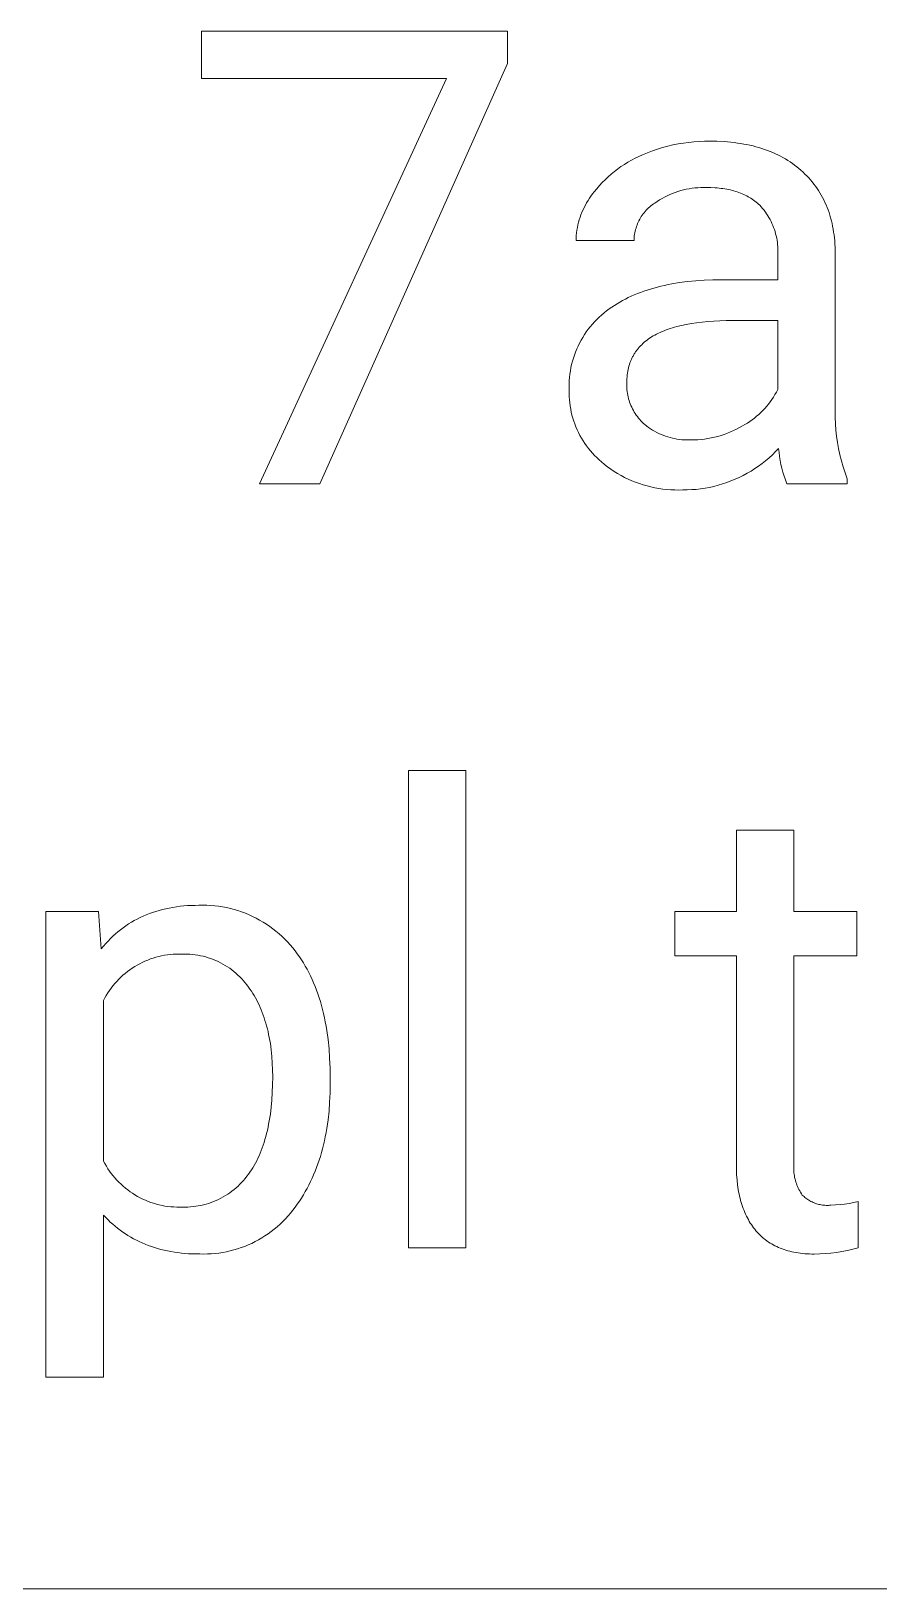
# Model space of a CAD drawing. Header units: millimetres. Extents: x -2163 to 4354, y -841 to 3711.
# Drawn here: x 2715.5 to 2831, y -477 to -264.6 of the extents above; entities that cross this region are included whole.
import ezdxf

# ---------------------------------------------------------------- set-up
doc = ezdxf.new("R2010")
doc.units = ezdxf.units.MM
doc.header["$MEASUREMENT"] = 0
doc.layers.add('Domyślny', color=7, linetype='Continuous', true_color=0x000000)

msp = doc.modelspace()

# ---------------------------------------------------------------- linework, layer by layer
at = {"layer": 'Domyślny', "color": 18, "lineweight": 15, "true_color": 0x000000}
for p, q in [((2738.69, -271.07), (2738.69, -264.63)), ((2738.69, -264.63), (2780.4, -264.63)), ((2780.4, -264.63), (2780.4, -269.03)), ((2780.4, -269.03), (2754.84, -326.34)), ((2772.09, -271.07), (2738.69, -271.07)), ((2746.61, -326.34), (2772.09, -271.07)), ((2801.51, -280.51), (2802.21, -280.32)), ((2802.21, -280.32), (2802.91, -280.15)), ((2802.91, -280.15), (2803.62, -280.01)), ((2803.62, -280.01), (2804.34, -279.89)), ((2804.34, -279.89), (2805.05, -279.79)), ((2805.05, -279.79), (2805.77, -279.71)), ((2805.77, -279.71), (2806.5, -279.66)), ((2806.5, -279.66), (2807.22, -279.63)), ((2807.22, -279.63), (2807.94, -279.63)), ((2807.94, -279.63), (2808.92, -279.64)), ((2808.92, -279.64), (2809.88, -279.69)), ((2809.88, -279.69), (2810.34, -279.73)), ((2810.34, -279.73), (2810.8, -279.77)), ((2810.8, -279.77), (2811.25, -279.82)), ((2811.25, -279.82), (2811.7, -279.88)), ((2811.7, -279.88), (2812.14, -279.94)), ((2812.14, -279.94), (2812.57, -280.02)), ((2812.57, -280.02), (2813, -280.1)), ((2813, -280.1), (2813.41, -280.19)), ((2813.41, -280.19), (2813.83, -280.28)), ((2813.83, -280.28), (2814.23, -280.39)), ((2796.79, -282.5), (2797.27, -282.22)), ((2797.27, -282.22), (2797.77, -281.96)), ((2797.77, -281.96), (2798.27, -281.72)), ((2798.27, -281.72), (2798.79, -281.49)), ((2798.79, -281.49), (2799.46, -281.22)), ((2799.46, -281.22), (2800.13, -280.96)), ((2800.13, -280.96), (2800.82, -280.72)), ((2800.82, -280.72), (2801.51, -280.51)), ((2814.23, -280.39), (2814.63, -280.5)), ((2814.63, -280.5), (2815.02, -280.62)), ((2815.02, -280.62), (2815.41, -280.75)), ((2815.41, -280.75), (2815.78, -280.89)), ((2815.78, -280.89), (2816.15, -281.03)), ((2816.15, -281.03), (2816.52, -281.18)), ((2816.52, -281.18), (2816.88, -281.34)), ((2816.88, -281.34), (2817.23, -281.51)), ((2817.23, -281.51), (2817.57, -281.68)), ((2817.57, -281.68), (2817.91, -281.86)), ((2817.91, -281.86), (2818.24, -282.05)), ((2818.24, -282.05), (2818.56, -282.25)), ((2818.56, -282.25), (2818.88, -282.46)), ((2818.88, -282.46), (2819.19, -282.67)), ((2793.68, -284.88), (2794.09, -284.49)), ((2794.09, -284.49), (2794.51, -284.12)), ((2794.51, -284.12), (2794.94, -283.77)), ((2794.94, -283.77), (2795.39, -283.43)), ((2795.39, -283.43), (2795.84, -283.1)), ((2795.84, -283.1), (2796.31, -282.79)), ((2796.31, -282.79), (2796.79, -282.5)), ((2819.19, -282.67), (2819.49, -282.89)), ((2819.49, -282.89), (2819.79, -283.12)), ((2819.79, -283.12), (2820.07, -283.36)), ((2820.07, -283.36), (2820.36, -283.6)), ((2820.36, -283.6), (2820.64, -283.85)), ((2820.64, -283.85), (2820.9, -284.11)), ((2820.9, -284.11), (2821.17, -284.37)), ((2821.17, -284.37), (2821.42, -284.64)), ((2791.96, -286.83), (2792.19, -286.55)), ((2792.19, -286.55), (2792.54, -286.11)), ((2792.54, -286.11), (2792.91, -285.69)), ((2792.91, -285.69), (2793.29, -285.28)), ((2793.29, -285.28), (2793.68, -284.88)), ((2803.23, -286.61), (2802.86, -286.75)), ((2803.6, -286.49), (2803.23, -286.61)), ((2803.98, -286.37), (2803.6, -286.49)), ((2804.36, -286.27), (2803.98, -286.37)), ((2804.74, -286.18), (2804.36, -286.27)), ((2805.13, -286.11), (2804.74, -286.18)), ((2805.52, -286.05), (2805.13, -286.11)), ((2805.91, -286), (2805.52, -286.05)), ((2806.31, -285.97), (2805.91, -286)), ((2806.7, -285.94), (2806.31, -285.97)), ((2807.09, -285.94), (2806.7, -285.94)), ((2807.49, -285.94), (2807.09, -285.94)), ((2808.08, -285.95), (2807.49, -285.94)), ((2808.65, -285.98), (2808.08, -285.95)), ((2808.93, -286), (2808.65, -285.98)), ((2809.2, -286.03), (2808.93, -286)), ((2809.47, -286.06), (2809.2, -286.03)), ((2809.73, -286.09), (2809.47, -286.06)), ((2810, -286.13), (2809.73, -286.09)), ((2810.25, -286.18), (2810, -286.13)), ((2810.5, -286.23), (2810.25, -286.18)), ((2810.75, -286.28), (2810.5, -286.23)), ((2810.99, -286.34), (2810.75, -286.28)), ((2811.23, -286.41), (2810.99, -286.34)), ((2811.46, -286.47), (2811.23, -286.41)), ((2811.69, -286.55), (2811.46, -286.47)), ((2811.91, -286.63), (2811.69, -286.55)), ((2812.13, -286.71), (2811.91, -286.63)), ((2821.42, -284.64), (2821.66, -284.91)), ((2821.66, -284.91), (2821.9, -285.19)), ((2821.9, -285.19), (2822.12, -285.48)), ((2822.12, -285.48), (2822.34, -285.77)), ((2822.34, -285.77), (2822.55, -286.07)), ((2822.55, -286.07), (2822.75, -286.37)), ((2822.75, -286.37), (2822.95, -286.68)), ((2822.95, -286.68), (2823.13, -287)), ((2790.67, -288.99), (2790.82, -288.67)), ((2790.82, -288.67), (2790.99, -288.35)), ((2790.99, -288.35), (2791.16, -288.03)), ((2791.16, -288.03), (2791.35, -287.72)), ((2791.35, -287.72), (2791.54, -287.42)), ((2791.54, -287.42), (2791.75, -287.12)), ((2791.75, -287.12), (2791.96, -286.83)), ((2799.58, -288.74), (2799.43, -288.89)), ((2799.75, -288.6), (2799.58, -288.74)), ((2799.91, -288.46), (2799.75, -288.6)), ((2800.08, -288.32), (2799.91, -288.46)), ((2800.26, -288.19), (2800.08, -288.32)), ((2800.44, -288.07), (2800.26, -288.19)), ((2800.76, -287.85), (2800.44, -288.07)), ((2801.09, -287.64), (2800.76, -287.85)), ((2801.43, -287.43), (2801.09, -287.64)), ((2801.78, -287.25), (2801.43, -287.43)), ((2802.13, -287.07), (2801.78, -287.25)), ((2802.49, -286.91), (2802.13, -287.07)), ((2802.86, -286.75), (2802.49, -286.91)), ((2812.35, -286.8), (2812.13, -286.71)), ((2812.56, -286.89), (2812.35, -286.8)), ((2812.77, -286.99), (2812.56, -286.89)), ((2812.97, -287.09), (2812.77, -286.99)), ((2813.16, -287.2), (2812.97, -287.09)), ((2813.36, -287.31), (2813.16, -287.2)), ((2813.54, -287.42), (2813.36, -287.31)), ((2813.73, -287.55), (2813.54, -287.42)), ((2813.91, -287.67), (2813.73, -287.55)), ((2814.08, -287.8), (2813.91, -287.67)), ((2814.25, -287.94), (2814.08, -287.8)), ((2814.42, -288.08), (2814.25, -287.94)), ((2814.58, -288.22), (2814.42, -288.08)), ((2814.74, -288.37), (2814.58, -288.22)), ((2814.94, -288.59), (2814.74, -288.37)), ((2815.14, -288.82), (2814.94, -288.59)), ((2815.33, -289.05), (2815.14, -288.82)), ((2823.13, -287), (2823.31, -287.32)), ((2823.31, -287.32), (2823.47, -287.65)), ((2823.47, -287.65), (2823.63, -287.98)), ((2823.63, -287.98), (2823.78, -288.32)), ((2823.78, -288.32), (2823.92, -288.66)), ((2823.92, -288.66), (2824.05, -289.01)), ((2789.98, -291.05), (2790.07, -290.69)), ((2790.07, -290.69), (2790.16, -290.35)), ((2790.16, -290.35), (2790.27, -290)), ((2790.27, -290), (2790.39, -289.66)), ((2790.39, -289.66), (2790.52, -289.33)), ((2790.52, -289.33), (2790.67, -288.99)), ((2798.11, -290.87), (2798.03, -291.07)), ((2798.19, -290.67), (2798.11, -290.87)), ((2798.29, -290.47), (2798.19, -290.67)), ((2798.39, -290.28), (2798.29, -290.47)), ((2798.5, -290.09), (2798.39, -290.28)), ((2798.61, -289.91), (2798.5, -290.09)), ((2798.73, -289.73), (2798.61, -289.91)), ((2798.86, -289.55), (2798.73, -289.73)), ((2798.99, -289.38), (2798.86, -289.55)), ((2799.13, -289.21), (2798.99, -289.38)), ((2799.28, -289.05), (2799.13, -289.21)), ((2799.43, -288.89), (2799.28, -289.05)), ((2815.51, -289.29), (2815.33, -289.05)), ((2815.68, -289.54), (2815.51, -289.29)), ((2815.84, -289.79), (2815.68, -289.54)), ((2816, -290.04), (2815.84, -289.79)), ((2816.15, -290.3), (2816, -290.04)), ((2816.28, -290.57), (2816.15, -290.3)), ((2816.41, -290.84), (2816.28, -290.57)), ((2816.53, -291.12), (2816.41, -290.84)), ((2824.05, -289.01), (2824.18, -289.37)), ((2824.18, -289.37), (2824.29, -289.73)), ((2824.29, -289.73), (2824.4, -290.1)), ((2824.4, -290.1), (2824.5, -290.47)), ((2824.5, -290.47), (2824.59, -290.85)), ((2824.59, -290.85), (2824.67, -291.23)), ((2789.72, -293.19), (2789.73, -292.83)), ((2789.73, -292.83), (2789.76, -292.47)), ((2789.76, -292.47), (2789.79, -292.11)), ((2789.79, -292.11), (2789.84, -291.75)), ((2789.84, -291.75), (2789.91, -291.4)), ((2789.91, -291.4), (2789.98, -291.05)), ((2797.64, -292.76), (2797.62, -292.97)), ((2797.62, -292.97), (2797.62, -293.19)), ((2797.66, -292.54), (2797.64, -292.76)), ((2797.69, -292.33), (2797.66, -292.54)), ((2797.73, -292.11), (2797.69, -292.33)), ((2797.77, -291.9), (2797.73, -292.11)), ((2797.83, -291.69), (2797.77, -291.9)), ((2797.89, -291.48), (2797.83, -291.69)), ((2797.95, -291.27), (2797.89, -291.48)), ((2798.03, -291.07), (2797.95, -291.27)), ((2816.64, -291.4), (2816.53, -291.12)), ((2816.74, -291.68), (2816.64, -291.4)), ((2816.83, -291.96), (2816.74, -291.68)), ((2816.91, -292.25), (2816.83, -291.96)), ((2816.99, -292.54), (2816.91, -292.25)), ((2817.05, -292.84), (2816.99, -292.54)), ((2817.1, -293.13), (2817.05, -292.84)), ((2824.67, -291.23), (2824.74, -291.62)), ((2824.74, -291.62), (2824.81, -292.02)), ((2824.81, -292.02), (2824.87, -292.42)), ((2824.87, -292.42), (2824.91, -292.83)), ((2824.91, -292.83), (2824.95, -293.24)), ((2797.62, -293.19), (2789.72, -293.19)), ((2817.14, -293.43), (2817.1, -293.13)), ((2817.17, -293.73), (2817.14, -293.43)), ((2817.19, -294.03), (2817.17, -293.73)), ((2817.2, -294.33), (2817.19, -294.03)), ((2817.19, -294.93), (2817.2, -294.63)), ((2817.19, -298.53), (2817.19, -294.93)), ((2817.2, -294.63), (2817.2, -294.33)), ((2824.95, -293.24), (2824.98, -293.66)), ((2824.98, -293.66), (2825.01, -294.08)), ((2825.01, -294.08), (2825.02, -294.51)), ((2825.02, -294.51), (2825.02, -315.61)), ((2800.8, -299.52), (2801.29, -299.4)), ((2801.29, -299.4), (2801.78, -299.29)), ((2801.78, -299.29), (2802.28, -299.18)), ((2802.28, -299.18), (2802.79, -299.09)), ((2802.79, -299.09), (2803.83, -298.92)), ((2803.83, -298.92), (2804.9, -298.78)), ((2804.9, -298.78), (2806.02, -298.67)), ((2806.02, -298.67), (2807.16, -298.59)), ((2807.16, -298.59), (2808.34, -298.54)), ((2808.34, -298.54), (2809.55, -298.53)), ((2809.55, -298.53), (2817.19, -298.53)), ((2795.31, -301.79), (2795.68, -301.57)), ((2795.68, -301.57), (2796.06, -301.36)), ((2796.06, -301.36), (2796.45, -301.15)), ((2796.45, -301.15), (2796.84, -300.95)), ((2796.84, -300.95), (2797.25, -300.76)), ((2797.25, -300.76), (2797.66, -300.58)), ((2797.66, -300.58), (2798.09, -300.41)), ((2798.09, -300.41), (2798.52, -300.24)), ((2798.52, -300.24), (2798.96, -300.08)), ((2798.96, -300.08), (2799.41, -299.93)), ((2799.41, -299.93), (2799.86, -299.79)), ((2799.86, -299.79), (2800.33, -299.65)), ((2800.33, -299.65), (2800.8, -299.52)), ((2792.55, -303.93), (2792.87, -303.62)), ((2792.87, -303.62), (2793.2, -303.33)), ((2793.2, -303.33), (2793.54, -303.04)), ((2793.54, -303.04), (2793.89, -302.76)), ((2793.89, -302.76), (2794.25, -302.5)), ((2794.25, -302.5), (2794.6, -302.26)), ((2794.6, -302.26), (2794.95, -302.02)), ((2794.95, -302.02), (2795.31, -301.79)), ((2790.87, -306), (2791.12, -305.64)), ((2791.12, -305.64), (2791.38, -305.28)), ((2791.38, -305.28), (2791.66, -304.93)), ((2791.66, -304.93), (2791.94, -304.58)), ((2791.94, -304.58), (2792.24, -304.25)), ((2792.24, -304.25), (2792.55, -303.93)), ((2800.94, -305.81), (2800.7, -305.93)), ((2801.19, -305.7), (2800.94, -305.81)), ((2801.45, -305.58), (2801.19, -305.7)), ((2801.72, -305.47), (2801.45, -305.58)), ((2801.99, -305.37), (2801.72, -305.47)), ((2802.26, -305.27), (2801.99, -305.37)), ((2802.55, -305.17), (2802.26, -305.27)), ((2802.84, -305.08), (2802.55, -305.17)), ((2803.14, -304.99), (2802.84, -305.08)), ((2803.45, -304.91), (2803.14, -304.99)), ((2804.08, -304.75), (2803.45, -304.91)), ((2804.74, -304.61), (2804.08, -304.75)), ((2805.43, -304.49), (2804.74, -304.61)), ((2806.15, -304.38), (2805.43, -304.49)), ((2806.89, -304.29), (2806.15, -304.38)), ((2807.67, -304.22), (2806.89, -304.29)), ((2808.47, -304.16), (2807.67, -304.22)), ((2809.3, -304.12), (2808.47, -304.16)), ((2810.16, -304.09), (2809.3, -304.12)), ((2811.05, -304.08), (2810.16, -304.09)), ((2817.19, -304.08), (2811.05, -304.08)), ((2817.19, -313.5), (2817.19, -304.08)), ((2789.82, -307.96), (2790, -307.56)), ((2790, -307.56), (2790.2, -307.16)), ((2790.2, -307.16), (2790.41, -306.77)), ((2790.41, -306.77), (2790.63, -306.38)), ((2790.63, -306.38), (2790.87, -306)), ((2798.19, -307.89), (2798.12, -307.98)), ((2798.34, -307.71), (2798.19, -307.89)), ((2798.5, -307.54), (2798.34, -307.71)), ((2798.66, -307.38), (2798.5, -307.54)), ((2798.84, -307.21), (2798.66, -307.38)), ((2799.01, -307.05), (2798.84, -307.21)), ((2799.2, -306.9), (2799.01, -307.05)), ((2799.39, -306.75), (2799.2, -306.9)), ((2799.59, -306.6), (2799.39, -306.75)), ((2799.8, -306.46), (2799.59, -306.6)), ((2800.02, -306.32), (2799.8, -306.46)), ((2800.24, -306.19), (2800.02, -306.32)), ((2800.47, -306.06), (2800.24, -306.19)), ((2800.7, -305.93), (2800.47, -306.06)), ((2789.12, -310.08), (2789.23, -309.64)), ((2789.23, -309.64), (2789.36, -309.22)), ((2789.36, -309.22), (2789.5, -308.79)), ((2789.5, -308.79), (2789.65, -308.38)), ((2789.65, -308.38), (2789.82, -307.96)), ((2797.06, -309.87), (2796.99, -310.09)), ((2797.14, -309.65), (2797.06, -309.87)), ((2797.19, -309.54), (2797.14, -309.65)), ((2797.23, -309.44), (2797.19, -309.54)), ((2797.28, -309.33), (2797.23, -309.44)), ((2797.33, -309.23), (2797.28, -309.33)), ((2797.38, -309.13), (2797.33, -309.23)), ((2797.43, -309.03), (2797.38, -309.13)), ((2797.48, -308.93), (2797.43, -309.03)), ((2797.54, -308.83), (2797.48, -308.93)), ((2797.6, -308.73), (2797.54, -308.83)), ((2797.65, -308.63), (2797.6, -308.73)), ((2797.71, -308.53), (2797.65, -308.63)), ((2797.78, -308.44), (2797.71, -308.53)), ((2797.84, -308.34), (2797.78, -308.44)), ((2797.91, -308.25), (2797.84, -308.34)), ((2797.97, -308.16), (2797.91, -308.25)), ((2798.04, -308.07), (2797.97, -308.16)), ((2798.12, -307.98), (2798.04, -308.07)), ((2788.8, -312.28), (2788.83, -311.83)), ((2788.83, -311.83), (2788.88, -311.39)), ((2788.88, -311.39), (2788.95, -310.95)), ((2788.95, -310.95), (2789.03, -310.51)), ((2789.03, -310.51), (2789.12, -310.08)), ((2796.65, -312.01), (2796.64, -312.26)), ((2796.67, -311.75), (2796.65, -312.01)), ((2796.69, -311.5), (2796.67, -311.75)), ((2796.73, -311.26), (2796.69, -311.5)), ((2796.77, -311.01), (2796.73, -311.26)), ((2796.81, -310.78), (2796.77, -311.01)), ((2796.86, -310.54), (2796.81, -310.78)), ((2796.92, -310.31), (2796.86, -310.54)), ((2796.99, -310.09), (2796.92, -310.31)), ((2788.77, -313.17), (2788.78, -312.72)), ((2788.78, -313.61), (2788.77, -313.17)), ((2788.78, -312.72), (2788.8, -312.28)), ((2788.78, -314.04), (2788.78, -313.61)), ((2788.79, -314.46), (2788.78, -314.04)), ((2796.64, -312.53), (2796.63, -312.77)), ((2796.63, -312.77), (2796.63, -313.02)), ((2796.63, -313.02), (2796.64, -313.27)), ((2796.64, -312.26), (2796.64, -312.53)), ((2796.64, -313.27), (2796.66, -313.52)), ((2796.66, -313.52), (2796.69, -313.77)), ((2796.69, -313.77), (2796.72, -314.01)), ((2796.72, -314.01), (2796.76, -314.26)), ((2796.76, -314.26), (2796.82, -314.5)), ((2816.61, -314.52), (2816.82, -314.19)), ((2816.82, -314.19), (2817.01, -313.85)), ((2817.01, -313.85), (2817.19, -313.5)), ((2788.82, -314.88), (2788.79, -314.46)), ((2788.86, -315.31), (2788.82, -314.88)), ((2788.92, -315.73), (2788.86, -315.31)), ((2788.99, -316.15), (2788.92, -315.73)), ((2789.07, -316.56), (2788.99, -316.15)), ((2796.82, -314.5), (2796.88, -314.74)), ((2796.88, -314.74), (2796.95, -314.98)), ((2796.95, -314.98), (2797.02, -315.22)), ((2797.02, -315.22), (2797.11, -315.45)), ((2797.11, -315.45), (2797.2, -315.68)), ((2797.2, -315.68), (2797.3, -315.91)), ((2797.3, -315.91), (2797.41, -316.13)), ((2797.41, -316.13), (2797.53, -316.35)), ((2797.53, -316.35), (2797.66, -316.57)), ((2814.9, -316.62), (2815.17, -316.35)), ((2815.17, -316.35), (2815.44, -316.06)), ((2815.44, -316.06), (2815.69, -315.77)), ((2815.69, -315.77), (2815.94, -315.47)), ((2815.94, -315.47), (2816.18, -315.16)), ((2816.18, -315.16), (2816.4, -314.84)), ((2816.4, -314.84), (2816.61, -314.52)), ((2825.02, -315.61), (2825.01, -316.46)), ((2789.17, -316.98), (2789.07, -316.56)), ((2789.28, -317.39), (2789.17, -316.98)), ((2789.41, -317.79), (2789.28, -317.39)), ((2789.55, -318.19), (2789.41, -317.79)), ((2789.71, -318.59), (2789.55, -318.19)), ((2797.66, -316.57), (2797.79, -316.78)), ((2797.79, -316.78), (2797.93, -316.99)), ((2797.93, -316.99), (2798.07, -317.19)), ((2798.07, -317.19), (2798.23, -317.38)), ((2798.23, -317.38), (2798.39, -317.57)), ((2798.39, -317.57), (2798.55, -317.76)), ((2798.55, -317.76), (2798.73, -317.94)), ((2798.73, -317.94), (2798.91, -318.11)), ((2798.91, -318.11), (2799.09, -318.28)), ((2799.09, -318.28), (2799.35, -318.48)), ((2799.35, -318.48), (2799.61, -318.67)), ((2811.99, -318.68), (2812.39, -318.45)), ((2812.39, -318.45), (2812.73, -318.26)), ((2812.73, -318.26), (2813.06, -318.06)), ((2813.06, -318.06), (2813.39, -317.84)), ((2813.39, -317.84), (2813.71, -317.62)), ((2813.71, -317.62), (2814.02, -317.39)), ((2814.02, -317.39), (2814.32, -317.14)), ((2814.32, -317.14), (2814.61, -316.89)), ((2814.61, -316.89), (2814.9, -316.62)), ((2825.01, -316.46), (2825.02, -317.31)), ((2825.02, -317.31), (2825.06, -318.17)), ((2825.06, -318.17), (2825.12, -319.02)), ((2789.87, -318.98), (2789.71, -318.59)), ((2790.05, -319.36), (2789.87, -318.98)), ((2790.25, -319.74), (2790.05, -319.36)), ((2790.45, -320.11), (2790.25, -319.74)), ((2790.67, -320.48), (2790.45, -320.11)), ((2790.91, -320.83), (2790.67, -320.48)), ((2799.61, -318.67), (2799.87, -318.85)), ((2799.87, -318.85), (2800.15, -319.02)), ((2800.15, -319.02), (2800.43, -319.18)), ((2800.43, -319.18), (2800.71, -319.34)), ((2800.71, -319.34), (2801, -319.48)), ((2801, -319.48), (2801.3, -319.61)), ((2801.3, -319.61), (2801.6, -319.73)), ((2801.6, -319.73), (2801.9, -319.85)), ((2801.9, -319.85), (2802.21, -319.95)), ((2802.21, -319.95), (2802.52, -320.04)), ((2802.52, -320.04), (2802.84, -320.12)), ((2802.84, -320.12), (2803.15, -320.19)), ((2803.15, -320.19), (2803.47, -320.24)), ((2803.47, -320.24), (2803.79, -320.29)), ((2803.79, -320.29), (2804.11, -320.33)), ((2804.11, -320.33), (2804.43, -320.35)), ((2804.43, -320.35), (2804.76, -320.37)), ((2804.76, -320.37), (2805.08, -320.37)), ((2805.08, -320.37), (2805.41, -320.36)), ((2805.41, -320.36), (2805.86, -320.35)), ((2805.86, -320.35), (2806.32, -320.33)), ((2806.32, -320.33), (2806.78, -320.29)), ((2806.78, -320.29), (2807.23, -320.24)), ((2807.23, -320.24), (2807.69, -320.17)), ((2807.69, -320.17), (2808.14, -320.09)), ((2808.14, -320.09), (2808.58, -319.99)), ((2808.58, -319.99), (2809.03, -319.88)), ((2809.03, -319.88), (2809.47, -319.75)), ((2809.47, -319.75), (2809.9, -319.61)), ((2809.9, -319.61), (2810.33, -319.45)), ((2810.33, -319.45), (2810.76, -319.28)), ((2810.76, -319.28), (2811.18, -319.09)), ((2811.18, -319.09), (2811.59, -318.89)), ((2811.59, -318.89), (2811.99, -318.68)), ((2825.12, -319.02), (2825.22, -319.87)), ((2825.22, -319.87), (2825.34, -320.71)), ((2791.15, -321.18), (2790.91, -320.83)), ((2791.4, -321.52), (2791.15, -321.18)), ((2791.67, -321.85), (2791.4, -321.52)), ((2791.95, -322.17), (2791.67, -321.85)), ((2792.24, -322.48), (2791.95, -322.17)), ((2792.54, -322.78), (2792.24, -322.48)), ((2792.85, -323.07), (2792.54, -322.78)), ((2816.01, -322.79), (2815.55, -323.19)), ((2816.46, -322.38), (2816.01, -322.79)), ((2816.9, -321.95), (2816.46, -322.38)), ((2817.32, -321.51), (2816.9, -321.95)), ((2817.37, -322.06), (2817.32, -321.51)), ((2817.43, -322.61), (2817.37, -322.06)), ((2817.52, -323.15), (2817.43, -322.61)), ((2825.34, -320.71), (2825.49, -321.55)), ((2825.49, -321.55), (2825.67, -322.39)), ((2825.67, -322.39), (2825.87, -323.21)), ((2793.17, -323.35), (2792.85, -323.07)), ((2793.59, -323.7), (2793.17, -323.35)), ((2794.02, -324.03), (2793.59, -323.7)), ((2794.46, -324.35), (2794.02, -324.03)), ((2794.92, -324.65), (2794.46, -324.35)), ((2795.38, -324.94), (2794.92, -324.65)), ((2813.03, -324.91), (2812.49, -325.2)), ((2813.56, -324.6), (2813.03, -324.91)), ((2814.07, -324.28), (2813.56, -324.6)), ((2814.58, -323.93), (2814.07, -324.28)), ((2815.07, -323.57), (2814.58, -323.93)), ((2815.55, -323.19), (2815.07, -323.57)), ((2817.63, -323.69), (2817.52, -323.15)), ((2817.75, -324.23), (2817.63, -323.69)), ((2817.89, -324.76), (2817.75, -324.23)), ((2818.05, -325.29), (2817.89, -324.76)), ((2825.87, -323.21), (2826.11, -324.04)), ((2826.11, -324.04), (2826.36, -324.85)), ((2826.36, -324.85), (2826.65, -325.65)), ((2754.84, -326.34), (2746.61, -326.34)), ((2795.86, -325.21), (2795.38, -324.94)), ((2796.34, -325.47), (2795.86, -325.21)), ((2796.83, -325.7), (2796.34, -325.47)), ((2797.33, -325.92), (2796.83, -325.7)), ((2797.84, -326.13), (2797.33, -325.92)), ((2798.35, -326.31), (2797.84, -326.13)), ((2798.87, -326.48), (2798.35, -326.31)), ((2799.39, -326.63), (2798.87, -326.48)), ((2799.92, -326.77), (2799.39, -326.63)), ((2800.45, -326.88), (2799.92, -326.77)), ((2800.99, -326.98), (2800.45, -326.88)), ((2801.53, -327.06), (2800.99, -326.98)), ((2802.07, -327.12), (2801.53, -327.06)), ((2806.69, -327.03), (2806.09, -327.1)), ((2807.3, -326.94), (2806.69, -327.03)), ((2807.9, -326.83), (2807.3, -326.94)), ((2808.49, -326.69), (2807.9, -326.83)), ((2809.09, -326.54), (2808.49, -326.69)), ((2809.67, -326.37), (2809.09, -326.54)), ((2810.25, -326.18), (2809.67, -326.37)), ((2810.82, -325.96), (2810.25, -326.18)), ((2811.39, -325.73), (2810.82, -325.96)), ((2811.94, -325.48), (2811.39, -325.73)), ((2812.49, -325.2), (2811.94, -325.48)), ((2818.23, -325.81), (2818.05, -325.29)), ((2818.43, -326.33), (2818.23, -325.81)), ((2826.65, -326.33), (2818.43, -326.33)), ((2826.65, -325.65), (2826.65, -326.33)), ((2802.62, -327.16), (2802.07, -327.12)), ((2803.16, -327.18), (2802.62, -327.16)), ((2803.71, -327.19), (2803.16, -327.18)), ((2804.26, -327.17), (2803.71, -327.19)), ((2804.87, -327.17), (2804.26, -327.17)), ((2805.48, -327.14), (2804.87, -327.17)), ((2806.09, -327.1), (2805.48, -327.14)), ((2766.88, -430.52), (2766.88, -365.42)), ((2766.88, -365.42), (2774.71, -365.42)), ((2774.71, -365.42), (2774.71, -430.52)), ((2811.56, -384.66), (2811.56, -373.55)), ((2811.56, -373.55), (2819.39, -373.55)), ((2819.39, -373.55), (2819.39, -384.66)), ((2732.93, -384.51), (2733.39, -384.39)), ((2733.39, -384.39), (2733.85, -384.28)), ((2733.85, -384.28), (2734.32, -384.18)), ((2734.32, -384.18), (2734.8, -384.09)), ((2734.8, -384.09), (2735.29, -384.02)), ((2735.29, -384.02), (2735.78, -383.95)), ((2735.78, -383.95), (2736.28, -383.9)), ((2736.28, -383.9), (2736.79, -383.86)), ((2736.79, -383.86), (2737.3, -383.83)), ((2737.3, -383.83), (2737.82, -383.82)), ((2737.82, -383.82), (2738.35, -383.81)), ((2738.35, -383.81), (2738.89, -383.8)), ((2738.89, -383.8), (2739.43, -383.81)), ((2739.43, -383.81), (2739.97, -383.84)), ((2739.97, -383.84), (2740.5, -383.88)), ((2740.5, -383.88), (2741.04, -383.95)), ((2741.04, -383.95), (2741.57, -384.03)), ((2741.57, -384.03), (2742.1, -384.13)), ((2742.1, -384.13), (2742.63, -384.25)), ((2742.63, -384.25), (2743.15, -384.38)), ((2743.15, -384.38), (2743.66, -384.54)), ((2717.5, -448.15), (2717.5, -384.66)), ((2717.5, -384.66), (2724.66, -384.66)), ((2724.66, -384.66), (2725.05, -389.73)), ((2728.4, -386.61), (2728.78, -386.36)), ((2728.78, -386.36), (2729.16, -386.12)), ((2729.16, -386.12), (2729.55, -385.9)), ((2729.55, -385.9), (2729.95, -385.68)), ((2729.95, -385.68), (2730.35, -385.48)), ((2730.35, -385.48), (2730.77, -385.29)), ((2730.77, -385.29), (2731.18, -385.11)), ((2731.18, -385.11), (2731.61, -384.94)), ((2731.61, -384.94), (2732.05, -384.79)), ((2732.05, -384.79), (2732.49, -384.64)), ((2732.49, -384.64), (2732.93, -384.51)), ((2743.66, -384.54), (2744.17, -384.71)), ((2744.17, -384.71), (2744.68, -384.9)), ((2744.68, -384.9), (2745.18, -385.1)), ((2745.18, -385.1), (2745.67, -385.32)), ((2745.67, -385.32), (2746.15, -385.56)), ((2746.15, -385.56), (2746.62, -385.82)), ((2746.62, -385.82), (2747.09, -386.09)), ((2747.09, -386.09), (2747.54, -386.38)), ((2747.54, -386.38), (2747.99, -386.68)), ((2803.2, -390.72), (2803.2, -384.66)), ((2803.2, -384.66), (2811.56, -384.66)), ((2819.39, -384.66), (2827.96, -384.66)), ((2827.96, -384.66), (2827.96, -390.72)), ((2725.98, -388.68), (2726.3, -388.35)), ((2726.3, -388.35), (2726.64, -388.03)), ((2726.64, -388.03), (2726.98, -387.72)), ((2726.98, -387.72), (2727.32, -387.43)), ((2727.32, -387.43), (2727.68, -387.14)), ((2727.68, -387.14), (2728.04, -386.87)), ((2728.04, -386.87), (2728.4, -386.61)), ((2747.99, -386.68), (2748.42, -387)), ((2748.42, -387), (2748.85, -387.33)), ((2748.85, -387.33), (2749.26, -387.68)), ((2749.26, -387.68), (2749.66, -388.04)), ((2749.66, -388.04), (2750.04, -388.42)), ((2750.04, -388.42), (2750.42, -388.8)), ((2725.05, -389.73), (2725.35, -389.37)), ((2725.35, -389.37), (2725.66, -389.02)), ((2725.66, -389.02), (2725.98, -388.68)), ((2733.27, -390.7), (2732.88, -390.79)), ((2733.66, -390.63), (2733.27, -390.7)), ((2734.05, -390.57), (2733.66, -390.63)), ((2734.44, -390.52), (2734.05, -390.57)), ((2734.84, -390.49), (2734.44, -390.52)), ((2735.24, -390.47), (2734.84, -390.49)), ((2735.63, -390.46), (2735.24, -390.47)), ((2736.03, -390.47), (2735.63, -390.46)), ((2736.39, -390.46), (2736.03, -390.47)), ((2736.76, -390.47), (2736.39, -390.46)), ((2737.12, -390.49), (2736.76, -390.47)), ((2737.48, -390.52), (2737.12, -390.49)), ((2737.85, -390.56), (2737.48, -390.52)), ((2738.21, -390.61), (2737.85, -390.56)), ((2738.56, -390.68), (2738.21, -390.61)), ((2738.92, -390.76), (2738.56, -390.68)), ((2739.27, -390.85), (2738.92, -390.76)), ((2750.42, -388.8), (2750.78, -389.2)), ((2750.78, -389.2), (2751.13, -389.61)), ((2751.13, -389.61), (2751.46, -390.04)), ((2751.46, -390.04), (2751.75, -390.43)), ((2751.75, -390.43), (2752.04, -390.83)), ((2811.56, -390.72), (2803.2, -390.72)), ((2811.56, -419.16), (2811.56, -390.72)), ((2827.96, -390.72), (2819.39, -390.72)), ((2819.39, -390.72), (2819.39, -419.19)), ((2728.61, -392.84), (2728.3, -393.09)), ((2728.93, -392.6), (2728.61, -392.84)), ((2729.26, -392.38), (2728.93, -392.6)), ((2729.6, -392.16), (2729.26, -392.38)), ((2729.94, -391.96), (2729.6, -392.16)), ((2730.29, -391.77), (2729.94, -391.96)), ((2730.64, -391.59), (2730.29, -391.77)), ((2731, -391.43), (2730.64, -391.59)), ((2731.37, -391.27), (2731, -391.43)), ((2731.74, -391.13), (2731.37, -391.27)), ((2732.12, -391.01), (2731.74, -391.13)), ((2732.5, -390.89), (2732.12, -391.01)), ((2732.88, -390.79), (2732.5, -390.89)), ((2739.62, -390.96), (2739.27, -390.85)), ((2739.96, -391.07), (2739.62, -390.96)), ((2740.3, -391.2), (2739.96, -391.07)), ((2740.64, -391.34), (2740.3, -391.2)), ((2740.97, -391.49), (2740.64, -391.34)), ((2741.3, -391.65), (2740.97, -391.49)), ((2741.62, -391.82), (2741.3, -391.65)), ((2741.93, -392), (2741.62, -391.82)), ((2742.24, -392.2), (2741.93, -392)), ((2742.54, -392.4), (2742.24, -392.2)), ((2742.84, -392.62), (2742.54, -392.4)), ((2743.12, -392.84), (2742.84, -392.62)), ((2743.4, -393.08), (2743.12, -392.84)), ((2752.04, -390.83), (2752.31, -391.25)), ((2752.31, -391.25), (2752.58, -391.67)), ((2752.58, -391.67), (2752.84, -392.1)), ((2752.84, -392.1), (2753.08, -392.54)), ((2753.08, -392.54), (2753.32, -392.99)), ((2726.64, -394.78), (2726.39, -395.1)), ((2726.89, -394.48), (2726.64, -394.78)), ((2727.15, -394.18), (2726.89, -394.48)), ((2727.43, -393.89), (2727.15, -394.18)), ((2727.71, -393.61), (2727.43, -393.89)), ((2728, -393.35), (2727.71, -393.61)), ((2728.3, -393.09), (2728, -393.35)), ((2743.67, -393.32), (2743.4, -393.08)), ((2743.93, -393.57), (2743.67, -393.32)), ((2744.18, -393.84), (2743.93, -393.57)), ((2744.43, -394.11), (2744.18, -393.84)), ((2744.66, -394.38), (2744.43, -394.11)), ((2744.89, -394.67), (2744.66, -394.38)), ((2745.1, -394.96), (2744.89, -394.67)), ((2745.3, -395.25), (2745.1, -394.96)), ((2753.32, -392.99), (2753.55, -393.45)), ((2753.55, -393.45), (2753.77, -393.92)), ((2753.77, -393.92), (2753.98, -394.4)), ((2753.98, -394.4), (2754.18, -394.89)), ((2754.18, -394.89), (2754.37, -395.39)), ((2725.54, -396.43), (2725.35, -396.79)), ((2725.35, -396.79), (2725.35, -418.68)), ((2725.73, -396.09), (2725.54, -396.43)), ((2725.94, -395.75), (2725.73, -396.09)), ((2726.16, -395.42), (2725.94, -395.75)), ((2726.39, -395.1), (2726.16, -395.42)), ((2745.5, -395.53), (2745.3, -395.25)), ((2745.69, -395.83), (2745.5, -395.53)), ((2745.87, -396.13), (2745.69, -395.83)), ((2746.05, -396.44), (2745.87, -396.13)), ((2746.22, -396.75), (2746.05, -396.44)), ((2746.38, -397.08), (2746.22, -396.75)), ((2746.54, -397.4), (2746.38, -397.08)), ((2754.37, -395.39), (2754.55, -395.9)), ((2754.55, -395.9), (2754.73, -396.41)), ((2754.73, -396.41), (2754.89, -396.94)), ((2754.89, -396.94), (2755.04, -397.48)), ((2746.69, -397.74), (2746.54, -397.4)), ((2746.84, -398.08), (2746.69, -397.74)), ((2746.98, -398.43), (2746.84, -398.08)), ((2747.11, -398.78), (2746.98, -398.43)), ((2747.23, -399.14), (2747.11, -398.78)), ((2747.35, -399.51), (2747.23, -399.14)), ((2755.04, -397.48), (2755.19, -398.02)), ((2755.19, -398.02), (2755.32, -398.58)), ((2755.32, -398.58), (2755.45, -399.15)), ((2755.45, -399.15), (2755.56, -399.72)), ((2747.47, -399.88), (2747.35, -399.51)), ((2747.57, -400.26), (2747.47, -399.88)), ((2747.67, -400.65), (2747.57, -400.26)), ((2747.77, -401.04), (2747.67, -400.65)), ((2747.85, -401.44), (2747.77, -401.04)), ((2755.56, -399.72), (2755.67, -400.31)), ((2755.67, -400.31), (2755.77, -400.9)), ((2755.77, -400.9), (2755.94, -402.12)), ((2747.93, -401.84), (2747.85, -401.44)), ((2748.01, -402.26), (2747.93, -401.84)), ((2748.08, -402.67), (2748.01, -402.26)), ((2748.19, -403.53), (2748.08, -402.67)), ((2755.94, -402.12), (2756.07, -403.38)), ((2756.07, -403.38), (2756.16, -404.67)), ((2748.28, -404.41), (2748.19, -403.53)), ((2748.35, -405.32), (2748.28, -404.41)), ((2748.39, -406.25), (2748.35, -405.32)), ((2756.16, -404.67), (2756.21, -406)), ((2748.4, -407.2), (2748.39, -406.25)), ((2748.39, -408.29), (2748.4, -407.2)), ((2756.21, -406), (2756.23, -407.38)), ((2756.23, -407.38), (2756.23, -408.09)), ((2748.28, -410.36), (2748.35, -409.34)), ((2748.35, -409.34), (2748.39, -408.29)), ((2756.21, -409.38), (2756.16, -410.64)), ((2756.23, -408.09), (2756.21, -409.38)), ((2748.08, -412.29), (2748.19, -411.34)), ((2748.19, -411.34), (2748.28, -410.36)), ((2756.07, -411.87), (2755.94, -413.06)), ((2756.16, -410.64), (2756.07, -411.87)), ((2747.67, -414.51), (2747.77, -414.08)), ((2747.77, -414.08), (2747.85, -413.65)), ((2747.85, -413.65), (2747.93, -413.2)), ((2747.93, -413.2), (2748.08, -412.29)), ((2755.86, -413.65), (2755.77, -414.23)), ((2755.94, -413.06), (2755.86, -413.65)), ((2747.11, -416.52), (2747.23, -416.14)), ((2747.23, -416.14), (2747.35, -415.74)), ((2747.35, -415.74), (2747.47, -415.34)), ((2747.47, -415.34), (2747.57, -414.93)), ((2747.57, -414.93), (2747.67, -414.51)), ((2755.45, -415.92), (2755.32, -416.46)), ((2755.56, -415.36), (2755.45, -415.92)), ((2755.67, -414.8), (2755.56, -415.36)), ((2755.77, -414.23), (2755.67, -414.8)), ((2746.22, -418.65), (2746.38, -418.31)), ((2746.38, -418.31), (2746.54, -417.97)), ((2746.54, -417.97), (2746.69, -417.62)), ((2746.69, -417.62), (2746.84, -417.26)), ((2746.84, -417.26), (2746.98, -416.9)), ((2746.98, -416.9), (2747.11, -416.52)), ((2754.89, -418.05), (2754.73, -418.57)), ((2755.04, -417.53), (2754.89, -418.05)), ((2755.19, -417), (2755.04, -417.53)), ((2755.32, -416.46), (2755.19, -417)), ((2725.35, -418.68), (2725.54, -419.03)), ((2725.54, -419.03), (2725.74, -419.38)), ((2725.74, -419.38), (2725.95, -419.72)), ((2725.95, -419.72), (2726.18, -420.05)), ((2726.18, -420.05), (2726.41, -420.37)), ((2726.41, -420.37), (2726.66, -420.68)), ((2744.89, -420.75), (2745.1, -420.46)), ((2745.1, -420.46), (2745.3, -420.18)), ((2745.3, -420.18), (2745.5, -419.89)), ((2745.5, -419.89), (2745.69, -419.59)), ((2745.69, -419.59), (2745.87, -419.29)), ((2745.87, -419.29), (2746.05, -418.97)), ((2746.05, -418.97), (2746.22, -418.65)), ((2754.18, -420.07), (2753.98, -420.55)), ((2754.37, -419.58), (2754.18, -420.07)), ((2754.55, -419.08), (2754.37, -419.58)), ((2754.73, -418.57), (2754.55, -419.08)), ((2811.57, -419.88), (2811.56, -419.16)), ((2811.6, -420.58), (2811.57, -419.88)), ((2819.38, -419.4), (2819.37, -419.62)), ((2819.37, -419.62), (2819.38, -419.84)), ((2819.39, -419.19), (2819.38, -419.4)), ((2819.38, -419.84), (2819.39, -420.06)), ((2819.39, -420.06), (2819.4, -420.28)), ((2819.4, -420.28), (2819.43, -420.49)), ((2819.43, -420.49), (2819.46, -420.71)), ((2726.66, -420.68), (2726.91, -420.99)), ((2726.91, -420.99), (2727.18, -421.29)), ((2727.18, -421.29), (2727.45, -421.57)), ((2727.45, -421.57), (2727.74, -421.85)), ((2727.74, -421.85), (2728.04, -422.12)), ((2728.04, -422.12), (2728.34, -422.38)), ((2728.34, -422.38), (2728.65, -422.62)), ((2728.65, -422.62), (2728.98, -422.86)), ((2742.85, -422.79), (2743.14, -422.56)), ((2743.14, -422.56), (2743.41, -422.33)), ((2743.41, -422.33), (2743.68, -422.09)), ((2743.68, -422.09), (2743.94, -421.84)), ((2743.94, -421.84), (2744.19, -421.58)), ((2744.19, -421.58), (2744.43, -421.31)), ((2744.43, -421.31), (2744.66, -421.04)), ((2744.66, -421.04), (2744.89, -420.75)), ((2753.08, -422.41), (2752.84, -422.85)), ((2753.32, -421.95), (2753.08, -422.41)), ((2753.55, -421.49), (2753.32, -421.95)), ((2753.77, -421.03), (2753.55, -421.49)), ((2753.98, -420.55), (2753.77, -421.03)), ((2811.65, -421.26), (2811.6, -420.58)), ((2811.72, -421.91), (2811.65, -421.26)), ((2811.77, -422.23), (2811.72, -421.91)), ((2811.82, -422.55), (2811.77, -422.23)), ((2811.87, -422.86), (2811.82, -422.55)), ((2819.46, -420.71), (2819.5, -420.92)), ((2819.5, -420.92), (2819.55, -421.14)), ((2819.55, -421.14), (2819.61, -421.35)), ((2819.61, -421.35), (2819.67, -421.56)), ((2819.67, -421.56), (2819.74, -421.76)), ((2819.74, -421.76), (2819.81, -421.97)), ((2819.81, -421.97), (2819.9, -422.17)), ((2819.9, -422.17), (2819.99, -422.37)), ((2819.99, -422.37), (2820.09, -422.56)), ((2820.09, -422.56), (2820.19, -422.76)), ((2728.98, -422.86), (2729.31, -423.08)), ((2729.31, -423.08), (2729.64, -423.3)), ((2729.64, -423.3), (2729.99, -423.5)), ((2729.99, -423.5), (2730.34, -423.68)), ((2730.34, -423.68), (2730.7, -423.86)), ((2730.7, -423.86), (2731.06, -424.03)), ((2731.06, -424.03), (2731.43, -424.18)), ((2731.43, -424.18), (2731.8, -424.31)), ((2731.8, -424.31), (2732.18, -424.44)), ((2732.18, -424.44), (2732.57, -424.55)), ((2732.57, -424.55), (2732.95, -424.65)), ((2732.95, -424.65), (2733.34, -424.74)), ((2733.34, -424.74), (2733.73, -424.81)), ((2738.27, -424.79), (2738.63, -424.72)), ((2738.63, -424.72), (2738.98, -424.64)), ((2738.98, -424.64), (2739.33, -424.55)), ((2739.33, -424.55), (2739.67, -424.45)), ((2739.67, -424.45), (2740.01, -424.33)), ((2740.01, -424.33), (2740.35, -424.2)), ((2740.35, -424.2), (2740.68, -424.06)), ((2740.68, -424.06), (2741.01, -423.91)), ((2741.01, -423.91), (2741.33, -423.75)), ((2741.33, -423.75), (2741.65, -423.58)), ((2741.65, -423.58), (2741.96, -423.4)), ((2741.96, -423.4), (2742.27, -423.2)), ((2742.27, -423.2), (2742.56, -423)), ((2742.56, -423), (2742.85, -422.79)), ((2751.75, -424.55), (2751.46, -424.95)), ((2752.04, -424.14), (2751.75, -424.55)), ((2752.31, -423.72), (2752.04, -424.14)), ((2752.58, -423.29), (2752.31, -423.72)), ((2752.84, -422.85), (2752.58, -423.29)), ((2811.93, -423.17), (2811.87, -422.86)), ((2812, -423.47), (2811.93, -423.17)), ((2812.07, -423.76), (2812, -423.47)), ((2812.14, -424.05), (2812.07, -423.76)), ((2812.22, -424.34), (2812.14, -424.05)), ((2812.31, -424.62), (2812.22, -424.34)), ((2812.4, -424.89), (2812.31, -424.62)), ((2820.19, -422.76), (2820.3, -422.94)), ((2820.3, -422.94), (2820.42, -423.13)), ((2820.42, -423.13), (2820.54, -423.31)), ((2820.54, -423.31), (2820.66, -423.42)), ((2820.66, -423.42), (2820.78, -423.53)), ((2820.78, -423.53), (2820.9, -423.64)), ((2820.9, -423.64), (2821.03, -423.74)), ((2821.03, -423.74), (2821.16, -423.84)), ((2821.16, -423.84), (2821.3, -423.93)), ((2821.3, -423.93), (2821.44, -424.02)), ((2821.44, -424.02), (2821.58, -424.1)), ((2821.58, -424.1), (2821.72, -424.18)), ((2821.72, -424.18), (2821.87, -424.26)), ((2821.87, -424.26), (2822.02, -424.32)), ((2822.02, -424.32), (2822.17, -424.39)), ((2822.17, -424.39), (2822.32, -424.45)), ((2822.32, -424.45), (2822.48, -424.5)), ((2822.48, -424.5), (2822.64, -424.55)), ((2822.64, -424.55), (2822.8, -424.59)), ((2822.8, -424.59), (2822.96, -424.62)), ((2822.96, -424.62), (2823.12, -424.65)), ((2823.12, -424.65), (2823.28, -424.68)), ((2823.28, -424.68), (2823.44, -424.7)), ((2823.44, -424.7), (2823.61, -424.71)), ((2823.61, -424.71), (2823.77, -424.72)), ((2823.77, -424.72), (2823.93, -424.72)), ((2823.93, -424.72), (2824.1, -424.72)), ((2824.1, -424.72), (2824.26, -424.71)), ((2824.26, -424.71), (2824.43, -424.7)), ((2824.43, -424.7), (2825.05, -424.67)), ((2825.05, -424.67), (2825.68, -424.62)), ((2825.68, -424.62), (2826.3, -424.55)), ((2826.3, -424.55), (2826.93, -424.45)), ((2826.93, -424.45), (2827.54, -424.34)), ((2827.54, -424.34), (2828.16, -424.2)), ((2828.16, -424.2), (2828.16, -430.51)), ((2725.66, -426.38), (2725.35, -426.06)), ((2725.35, -426.06), (2725.35, -448.15)), ((2725.97, -426.7), (2725.66, -426.38)), ((2726.28, -427), (2725.97, -426.7)), ((2733.73, -424.81), (2734.13, -424.87)), ((2734.13, -424.87), (2734.52, -424.91)), ((2734.52, -424.91), (2734.92, -424.94)), ((2734.92, -424.94), (2735.32, -424.96)), ((2735.32, -424.96), (2735.72, -424.96)), ((2735.72, -424.96), (2736.12, -424.95)), ((2736.12, -424.95), (2736.48, -424.96)), ((2736.48, -424.96), (2736.84, -424.95)), ((2736.84, -424.95), (2737.2, -424.93)), ((2737.2, -424.93), (2737.56, -424.9)), ((2737.56, -424.9), (2737.92, -424.85)), ((2737.92, -424.85), (2738.27, -424.79)), ((2750.14, -426.56), (2749.78, -426.93)), ((2750.49, -426.17), (2750.14, -426.56)), ((2750.83, -425.78), (2750.49, -426.17)), ((2751.15, -425.37), (2750.83, -425.78)), ((2751.46, -424.95), (2751.15, -425.37)), ((2812.5, -425.16), (2812.4, -424.89)), ((2812.6, -425.42), (2812.5, -425.16)), ((2812.71, -425.68), (2812.6, -425.42)), ((2812.82, -425.94), (2812.71, -425.68)), ((2812.94, -426.19), (2812.82, -425.94)), ((2813.06, -426.43), (2812.94, -426.19)), ((2813.19, -426.67), (2813.06, -426.43)), ((2813.32, -426.9), (2813.19, -426.67)), ((2726.61, -427.3), (2726.28, -427)), ((2726.94, -427.58), (2726.61, -427.3)), ((2727.27, -427.85), (2726.94, -427.58)), ((2727.62, -428.12), (2727.27, -427.85)), ((2727.97, -428.37), (2727.62, -428.12)), ((2728.33, -428.61), (2727.97, -428.37)), ((2728.69, -428.85), (2728.33, -428.61)), ((2729.07, -429.07), (2728.69, -428.85)), ((2747.35, -428.88), (2746.91, -429.16)), ((2747.78, -428.59), (2747.35, -428.88)), ((2748.21, -428.29), (2747.78, -428.59)), ((2748.61, -427.97), (2748.21, -428.29)), ((2749.01, -427.63), (2748.61, -427.97)), ((2749.4, -427.29), (2749.01, -427.63)), ((2749.78, -426.93), (2749.4, -427.29)), ((2813.46, -427.13), (2813.32, -426.9)), ((2813.6, -427.35), (2813.46, -427.13)), ((2813.75, -427.57), (2813.6, -427.35)), ((2813.9, -427.78), (2813.75, -427.57)), ((2814.06, -427.99), (2813.9, -427.78)), ((2814.23, -428.19), (2814.06, -427.99)), ((2814.4, -428.39), (2814.23, -428.19)), ((2814.57, -428.57), (2814.4, -428.39)), ((2814.75, -428.76), (2814.57, -428.57)), ((2814.93, -428.93), (2814.75, -428.76)), ((2815.12, -429.1), (2814.93, -428.93)), ((2729.45, -429.28), (2729.07, -429.07)), ((2729.83, -429.48), (2729.45, -429.28)), ((2730.22, -429.67), (2729.83, -429.48)), ((2730.62, -429.85), (2730.22, -429.67)), ((2731.03, -430.03), (2730.62, -429.85)), ((2731.45, -430.19), (2731.03, -430.03)), ((2731.87, -430.34), (2731.45, -430.19)), ((2732.29, -430.48), (2731.87, -430.34)), ((2732.73, -430.61), (2732.29, -430.48)), ((2733.17, -430.73), (2732.73, -430.61)), ((2733.62, -430.83), (2733.17, -430.73)), ((2734.07, -430.93), (2733.62, -430.83)), ((2734.54, -431.02), (2734.07, -430.93)), ((2735.01, -431.1), (2734.54, -431.02)), ((2735.48, -431.17), (2735.01, -431.1)), ((2742.1, -431.05), (2741.59, -431.14)), ((2742.61, -430.93), (2742.1, -431.05)), ((2743.11, -430.8), (2742.61, -430.93)), ((2743.61, -430.65), (2743.11, -430.8)), ((2744.1, -430.49), (2743.61, -430.65)), ((2744.59, -430.31), (2744.1, -430.49)), ((2745.07, -430.11), (2744.59, -430.31)), ((2745.54, -429.9), (2745.07, -430.11)), ((2746.01, -429.67), (2745.54, -429.9)), ((2746.46, -429.42), (2746.01, -429.67)), ((2746.91, -429.16), (2746.46, -429.42)), ((2774.71, -430.52), (2766.88, -430.52)), ((2815.32, -429.26), (2815.12, -429.1)), ((2815.52, -429.42), (2815.32, -429.26)), ((2815.72, -429.57), (2815.52, -429.42)), ((2815.93, -429.72), (2815.72, -429.57)), ((2816.15, -429.86), (2815.93, -429.72)), ((2816.37, -429.99), (2816.15, -429.86)), ((2816.59, -430.12), (2816.37, -429.99)), ((2816.82, -430.24), (2816.59, -430.12)), ((2817.06, -430.35), (2816.82, -430.24)), ((2817.3, -430.46), (2817.06, -430.35)), ((2817.54, -430.56), (2817.3, -430.46)), ((2817.79, -430.66), (2817.54, -430.56)), ((2818.05, -430.75), (2817.79, -430.66)), ((2818.31, -430.83), (2818.05, -430.75)), ((2818.57, -430.91), (2818.31, -430.83)), ((2818.84, -430.98), (2818.57, -430.91)), ((2819.12, -431.05), (2818.84, -430.98)), ((2819.4, -431.11), (2819.12, -431.05)), ((2819.69, -431.16), (2819.4, -431.11)), ((2825.93, -431.01), (2825.18, -431.13)), ((2826.68, -430.87), (2825.93, -431.01)), ((2827.42, -430.7), (2826.68, -430.87)), ((2828.16, -430.51), (2827.42, -430.7)), ((2735.96, -431.22), (2735.48, -431.17)), ((2736.45, -431.27), (2735.96, -431.22)), ((2736.95, -431.31), (2736.45, -431.27)), ((2737.45, -431.33), (2736.95, -431.31)), ((2737.97, -431.35), (2737.45, -431.33)), ((2738.48, -431.35), (2737.97, -431.35)), ((2739, -431.36), (2738.48, -431.35)), ((2739.52, -431.35), (2739, -431.36)), ((2740.04, -431.33), (2739.52, -431.35)), ((2740.56, -431.28), (2740.04, -431.33)), ((2741.07, -431.22), (2740.56, -431.28)), ((2741.59, -431.14), (2741.07, -431.22)), ((2819.98, -431.21), (2819.69, -431.16)), ((2820.27, -431.25), (2819.98, -431.21)), ((2820.57, -431.28), (2820.27, -431.25)), ((2820.88, -431.31), (2820.57, -431.28)), ((2821.19, -431.33), (2820.88, -431.31)), ((2821.5, -431.35), (2821.19, -431.33)), ((2821.82, -431.36), (2821.5, -431.35)), ((2822.15, -431.36), (2821.82, -431.36)), ((2822.91, -431.34), (2822.15, -431.36)), ((2823.67, -431.29), (2822.91, -431.34)), ((2824.42, -431.22), (2823.67, -431.29)), ((2825.18, -431.13), (2824.42, -431.22)), ((2725.35, -448.15), (2717.5, -448.15)), ((1891.21, -477.01), (4353.85, -477.01))]:
    msp.add_line(p, q, dxfattribs=at)

doc.saveas('drawing.dxf')
